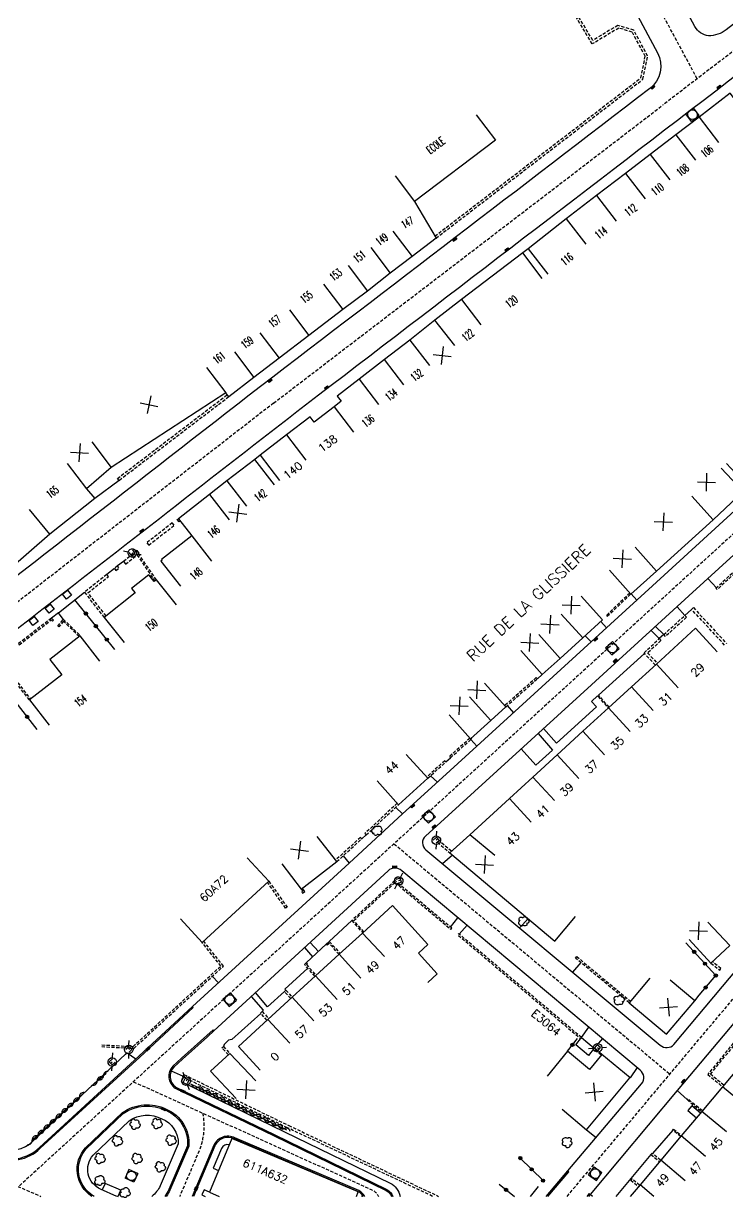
# Model space of a CAD drawing. Header units: millimetres. Extents: x 160000 to 161000, y 121000 to 122000.
# Drawn here: x 160225.8 to 160335.7, y 120999.5 to 121183.2 of the extents above; entities that cross this region are included whole.
import ezdxf
from ezdxf.enums import TextEntityAlignment as Align

# ---------------------------------------------------------------- set-up
doc = ezdxf.new("R2010")
doc.units = ezdxf.units.MM
doc.linetypes.add('DASHED', pattern=[0.75, 0.5, -0.25])
doc.layers.get('0').update_dxf_attribs({"linetype": 'CONTINUOUS'})
for name, color, linetype in [('W0001', 6, 'DASHED'), ('W0008', 7, 'CONTINUOUS'), ('W0100', 7, 'CONTINUOUS'), ('W0112', 1, 'DASHED'), ('W0300', 7, 'CONTINUOUS'), ('W0310', 3, 'CONTINUOUS'), ('W0322', 7, 'CONTINUOUS'), ('W0334', 7, 'CONTINUOUS'), ('W0400', 7, 'CONTINUOUS'), ('W0420', 7, 'CONTINUOUS'), ('W0471', 7, 'CONTINUOUS'), ('W0984', 7, 'CONTINUOUS'), ('W0989', 7, 'CONTINUOUS'), ('W0991', 7, 'CONTINUOUS'), ('W1102', 7, 'CONTINUOUS')]:
    doc.layers.add(name, color=color, linetype=linetype)
doc.styles.get("Standard").update_dxf_attribs({"font": 'romans.shx', "width": 0.85})

# ---------------------------------------------------------------- blocks, each defined once
blk = doc.blocks.new('t991o')
at = {"color": 0, "linetype": 'Continuous'}
for p, q in [((-1, 1), (1, -1)), ((-1, -1), (1, 1))]:
    blk.add_line(p, q, dxfattribs=at)
blk = doc.blocks.new('t322o')
at = {"color": 0, "linetype": 'Continuous'}
for radius in [0.25, 0.15]:
    blk.add_circle((0, 0), radius, dxfattribs=at)
blk = doc.blocks.new('t112o')
at = {"color": 0, "linetype": 'Continuous'}
for p, q in [((-0.5, 0.5), (0.5, 0.5)), ((-0.5, -0.5), (-0.5, 0.5)), ((0.5, 0.5), (0.5, -0.5)), ((0.5, -0.5), (-0.5, -0.5))]:
    blk.add_line(p, q, dxfattribs=at)
blk = doc.blocks.new('T400')
for p, q in [((-0.15, 0.3), (0.15, 0.3)), ((-0.15, -0.25), (-0.15, 0.3)), ((-0.15, 0.15), (0.15, 0.15)), ((-0.15, 0), (0.15, 0)), ((0.15, 0.3), (0.15, -0.25)), ((-0.15, -0.15), (0.15, -0.15)), ((-0.15, -0.25), (-0.15, -0.3)), ((-0.15, -0.3), (0.15, -0.3)), ((0.15, -0.3), (0.15, -0.25))]:
    blk.add_line(p, q)
blk = doc.blocks.new('T471')
for p, q in [((-0.333334, 0.333334), (-0.333334, -0.333334)), ((-0.333334, 0.333334), (0.333334, 0.333334)), ((-0.333334, 0), (0, 0)), ((0.500001, 0.500001), (1.000002, 1.000002)), ((-0.500001, -0.500001), (-1.000002, -1.000002)), ((-0.333334, -0.333334), (0.333334, -0.333334))]:
    blk.add_line(p, q)
blk.add_ellipse((0, 0), major_axis=(0.471405, 0.471405), ratio=1, start_param=5.4977871438, end_param=11.780972451)
blk = doc.blocks.new('T420')
for p, q in [((0.75, 0.75), (-0.75, 0.75)), ((-0.75, 0.75), (-0.75, -0.75)), ((0.75, 0.75), (0.75, -0.75)), ((0.75, -0.75), (-0.75, -0.75))]:
    blk.add_line(p, q)
blk.add_ellipse((0, 0), major_axis=(-0.53, 0.53), ratio=1, start_param=3.926991, end_param=10.210176)
blk = doc.blocks.new('T300')
for p, q in [((-0.8, 0.51), (-0.86, 0.34)), ((-0.86, 0.34), (-0.86, 0.17)), ((-0.86, 0.17), (-0.74, 0.06)), ((-0.69, 0.63), (-0.8, 0.51)), ((-0.8, -0.06), (-0.74, 0.06)), ((-0.74, 0.06), (-0.69, 0.11)), ((-0.57, 0.69), (-0.69, 0.63)), ((-0.46, 0.69), (-0.57, 0.69)), ((-0.29, 0.63), (-0.46, 0.69)), ((-0.29, 0.63), (-0.17, 0.74)), ((-0.23, 0.57), (-0.29, 0.63)), ((-0.17, 0.74), (-0.06, 0.8)), ((-0.06, 0.8), (0.06, 0.8)), ((0.06, 0.8), (0.23, 0.74)), ((0.23, 0.74), (0.34, 0.63)), ((0.34, 0.63), (0.4, 0.51)), ((0.46, 0.46), (0.34, 0.46)), ((0.4, 0.51), (0.4, 0.46)), ((0.57, 0.4), (0.46, 0.46)), ((0.57, 0.4), (0.69, 0.29)), ((0.69, 0.29), (0.74, 0.17)), ((0.74, 0.06), (0.69, -0.17)), ((0.74, 0.17), (0.74, 0.06)), ((-0.8, -0.17), (-0.8, -0.06)), ((-0.8, -0.23), (-0.8, -0.17)), ((-0.74, -0.34), (-0.8, -0.23)), ((-0.69, -0.4), (-0.74, -0.34)), ((-0.51, -0.46), (-0.69, -0.4)), ((-0.4, -0.46), (-0.51, -0.46)), ((-0.4, -0.46), (-0.34, -0.46)), ((-0.34, -0.46), (-0.34, -0.4)), ((-0.34, -0.51), (-0.34, -0.46)), ((-0.29, -0.63), (-0.34, -0.51)), ((-0.17, -0.74), (-0.29, -0.63)), ((-0.06, -0.8), (-0.17, -0.74)), ((0.06, -0.8), (-0.06, -0.8)), ((0.17, -0.74), (0.06, -0.8)), ((0.23, -0.69), (0.17, -0.74)), ((0.29, -0.46), (0.23, -0.46)), ((0.29, -0.63), (0.23, -0.69)), ((0.46, -0.4), (0.29, -0.46)), ((0.34, -0.51), (0.29, -0.63)), ((0.34, -0.51), (0.34, -0.46)), ((0.57, -0.34), (0.46, -0.4)), ((0.63, -0.29), (0.57, -0.34)), ((0.69, -0.17), (0.63, -0.29))]:
    blk.add_line(p, q)
blk = doc.blocks.new('t310o')
at = {"color": 0, "linetype": 'Continuous'}
for centre, start, end in [((-0.5, 0.38), 216.8699, 323.1304), ((0.5, -0.37), 36.8699, 143.1303)]:
    blk.add_arc(centre, 0.625, start, end, dxfattribs=at)

msp = doc.modelspace()

# ---------------------------------------------------------------- linework, layer by layer
at = {"layer": 'W0001', "flags": 128}
for points in [[(160330.99, 121174.6), (160312.87, 121208.31), (160273.63, 121279.52)], [(160310.69, 121000), (160418.35, 121128.14), (160429.72, 121128.66)], [(160283.66, 121055.08), (160326.74, 121019.1)]]:
    msp.add_lwpolyline(points, dxfattribs=at)
at = {"layer": 'W0001'}
for points in [[(160429.86, 121250.35), (160415.34, 121239.26, 0.00239), (160379.6, 121211.87, -0.000744), (160355.46, 121193.36, 0.000099), (160325.59, 121170.45, -0.000228), (160264.86, 121123.92), (160224.86, 121092.82), (160196.57, 121070.81, 0.003875), (160168.3, 121048.62, 0.000766), (160138.37, 121024.88, -0.000174), (160106.4, 121000, -0.000572)], [(160149.22, 121033.51, 0.001512), (160192.47, 121015.37), (160228.54, 121000, -0.054542)]]:
    msp.add_lwpolyline(points, format="xyb", dxfattribs=at)
at = {"layer": 'W0001', "flags": 128}
for points in [[(160426.99, 121180.6, 0.131842), (160415.54, 121175.61), (160225.03, 121001.5)], [(160242.98, 121017.91), (160280.19, 121001.03, -0.178821), (160281.23, 121000)], [(160253.79, 121013.01, -0.144259), (160253.25, 121007.15), (160250.21, 121000)]]:
    msp.add_lwpolyline(points, format="xyb", dxfattribs=at)
at = {"layer": 'W0008'}
for points in [[(160357.29, 121239.93, 0.002104), (160372.19, 121213.68, -0.376438), (160371.39, 121209.72, 0.000941), (160335.52, 121182.24, -0.162822), (160332.77, 121181.29, -0.226549), (160330.62, 121182.75), (160315.93, 121209.95)], [(160221.21, 121006.22, 0.310791), (160228.45, 121007.51), (160243.97, 121021.76), (160252.29, 121029.52), (160252.19, 121029.65), (160276.65, 121052.03), (160285.01, 121059.75), (160291.22, 121065.42), (160324.04, 121095.38), (160352.81, 121121.71), (160378.94, 121145.58), (160382.94, 121149.21), (160391.62, 121157.15), (160422.82, 121185.7, 0.348007), (160423.09, 121187.83), (160423.49, 121188.05), (160402.86, 121220.3), (160402.47, 121220.05, 0.463927), (160397.38, 121221.4, -0.00098), (160333.91, 121172.68, -0.000272), (160269.86, 121123.61, 0.000076), (160183.93, 121056.79)], [(160309.88, 121206.54), (160324.79, 121178.67, -0.367228), (160323.58, 121173.07, -0.000522), (160262.83, 121126.53, -0.000404), (160206.17, 121082.49), (160182.91, 121064.34, -0.433167), (160178.15, 121065.06), (160152.95, 121101.69), (160141.52, 121118.38), (160129.21, 121136.21), (160103.46, 121173.88), (160088.81, 121194.67)], [(160397.82, 121156.11), (160357.2, 121118.93), (160329.68, 121093.79), (160314.5, 121079.93), (160288.59, 121056.29, 0.469141), (160288.63, 121054.14), (160325.22, 121023.62, 0.412528), (160327.35, 121023.74), (160359.94, 121062.57), (160393.94, 121103.08), (160408.68, 121120.54, 0.20683), (160409.47, 121122.82), (160408.82, 121138.61, -0.357641), (160410.1, 121139.9), (160425.11, 121140.57, 0.394555), (160426.54, 121142.25), (160425.51, 121166.31, 0.15265), (160424.61, 121168.07), (160419.44, 121173.57, 0.434394), (160417.24, 121173.74), (160397.82, 121156.11)], [(160403.49, 121000), (160429.96, 121041.62), (160431.06, 121043.87), (160431.56, 121045.85), (160431.65, 121047.39), (160430.58, 121069.63), (160429.67, 121075.16), (160429.41, 121080.48), (160427.87, 121114.18, 0.354823), (160425.89, 121115.69), (160411.96, 121115.14, 0.218017), (160409.93, 121114.19), (160398.62, 121100.85), (160363.44, 121058.87), (160327.86, 121016.53), (160314.3, 121000.29), (160314.11, 121000.43)], [(160307.68, 121000), (160310.96, 121003.85), (160310.8, 121004), (160322.32, 121017.6, 0.410522), (160322.1, 121019.73), (160284.87, 121050.86, 0.386553), (160282.74, 121050.87), (160255.55, 121025.88), (160255.42, 121026), (160250.5, 121021.6)], [(160249.12, 121020.34, 0.455673), (160249.5, 121016.89), (160264.84, 121009.49), (160282.46, 121000.92, -0.164853), (160283.26, 121000)], [(160236.48, 121000, -0.460386), (160235.49, 121007.56), (160241.28, 121013.08, -0.275318), (160248.11, 121013.63, -0.323659)], [(160248.11, 121013.63, -0.323659), (160251.61, 121007.84), (160248.68, 121000.97, -0.046764), (160248.12, 121000)], [(160279.09, 121000, 0.135145), (160278.19, 121000.91), (160258.81, 121009.15, 0.415029), (160255.53, 121008), (160252.16, 121000, 0.377873)], [(160314.11, 121000.43), (160313.74, 121000, 0.449941)]]:
    msp.add_lwpolyline(points, format="xyb", dxfattribs=at)
msp.add_lwpolyline([(160250.5, 121021.6), (160249.12, 121020.34)], dxfattribs=at)
at = {"layer": 'W0100'}
for points in [[(160339.18, 121168.34), (160336.15, 121172.32), (160331.29, 121168.62), (160327.68, 121165.84), (160323.67, 121162.75), (160319.81, 121159.81), (160315.29, 121156.34), (160310.54, 121152.69), (160304.6, 121148.02), (160307.69, 121144.09)], [(160296.47, 121168.98), (160299.49, 121164.99), (160286.88, 121155.43), (160290.22, 121149.7), (160286.48, 121146.82), (160283.07, 121144.23), (160279.51, 121141.43), (160275.65, 121138.55), (160270.36, 121134.5), (160265.72, 121130.94), (160261.8, 121127.92), (160257.88, 121124.89), (160257.4, 121125.52), (160239.49, 121113.87), (160235.66, 121110.52), (160236.98, 121109.01), (160229.94, 121103.45), (160222.95, 121097.35), (160212.89, 121089.24), (160205.24, 121083.27), (160202.16, 121087.21)], [(160306.78, 121143.4), (160303.75, 121147.38), (160294.19, 121140.09), (160290.06, 121136.87), (160286.14, 121133.76), (160282.17, 121130.74), (160278.2, 121127.67), (160274.79, 121125.03), (160275.42, 121124.23), (160274.3, 121123.36), (160271.19, 121120.95), (160270.56, 121121.76), (160266.87, 121118.96), (160262.75, 121115.77), (160265.81, 121111.82)], [(160335.56, 121114.51), (160338.96, 121110.84), (160342.47, 121114.1), (160339.07, 121117.77)], [(160264.99, 121111.18), (160261.93, 121115.14), (160257.57, 121111.76), (160254.84, 121109.63), (160250.01, 121105.87), (160252.11, 121103.18), (160247.36, 121099.5), (160247.45, 121099.39), (160247.28, 121099.25), (160250.35, 121095.31)], [(160317.31, 121097.83), (160320.63, 121094.09), (160324.65, 121097.67), (160333.51, 121105.7), (160338.18, 121110.12), (160334.74, 121113.75)], [(160249.7, 121092.39), (160246.58, 121096.3), (160246.24, 121096.03), (160245.38, 121097.11), (160242.69, 121094.96), (160243.25, 121094.27), (160238.42, 121090.42), (160241.53, 121086.51)], [(160303.46, 121085.26), (160306.79, 121081.53), (160309.61, 121084.05), (160313.13, 121087.26), (160316.22, 121090.06), (160312.87, 121093.77)], [(160334.12, 121085.05), (160330.75, 121088.74), (160324.62, 121083.15), (160320.73, 121079.59), (160317.16, 121076.33), (160313.14, 121072.65), (160309.11, 121068.95), (160305.36, 121065.51), (160301.67, 121062.13), (160295.5, 121056.48), (160292.36, 121053.66), (160308.79, 121039.88), (160312.01, 121043.71)], [(160237.76, 121083.63), (160234.69, 121087.58), (160229.94, 121083.87), (160231.8, 121081.48), (160226.76, 121077.55), (160229.83, 121073.6)], [(160292.27, 121075.21), (160295.61, 121071.49), (160298.77, 121074.33), (160301.13, 121076.47), (160297.78, 121080.18)], [(160281.02, 121064.9), (160284.38, 121061.19), (160288.93, 121065.32), (160285.58, 121069.03)], [(160379.85, 121062.89), (160376.02, 121066.1), (160370.72, 121059.78), (160367.35, 121055.77), (160364.25, 121052.08), (160360.68, 121047.81), (160357.16, 121043.63), (160354.05, 121039.9), (160350.8, 121036.06), (160345.3, 121029.5), (160342.08, 121025.63), (160338.99, 121021.93), (160334.95, 121017.12), (160331.74, 121013.28), (160328.49, 121009.44), (160325.3, 121005.66), (160322.08, 121001.82), (160320.54, 121000)], [(160266.13, 121051.94), (160269.19, 121047.99), (160274.73, 121052.3), (160271.66, 121056.24)], [(160250.35, 121043.33), (160253.74, 121039.65), (160264.12, 121049.24), (160260.73, 121052.91)], [(160288.94, 121033.41), (160290.42, 121034.75), (160287.47, 121038.01), (160288.92, 121039.32), (160283.41, 121045.43), (160278.76, 121041.13), (160275.1, 121037.81), (160271.4, 121034.43), (160267.79, 121031.13), (160263.99, 121027.63), (160259.38, 121023.42), (160262.75, 121019.72)], [(160329.74, 121040.11), (160333.14, 121036.44), (160336.08, 121039.17), (160332.68, 121042.83)], [(160323.6, 121034.08), (160320.39, 121030.25), (160326.22, 121025.34), (160330.61, 121030.56), (160326.78, 121033.78)], [(160320.52, 121018.54), (160316.1, 121022.17), (160314.18, 121019.83), (160310.73, 121022.66), (160307.56, 121018.8)], [(160258.03, 121022.33), (160255, 121019.56), (160259.04, 121015.28)], [(160262.07, 121018.05), (160258.03, 121022.33)], [(160309.89, 121013.61), (160313.73, 121010.41), (160320.5, 121018.53)], [(160258.35, 121009.03), (160254.85, 121000.64), (160256.37, 121000)], [(160277.8, 121000), (160278.09, 121000.7), (160258.35, 121009.03)]]:
    msp.add_lwpolyline(points, dxfattribs=at)
msp.add_lwpolyline([(160314.02, 121022.02), (160312.03, 121023.68), (160312.95, 121024.81), (160314.93, 121023.15)], close=True, dxfattribs=at)
at = {"layer": 'W0112'}
msp.add_line((160269.56, 121047.51), (160269.56, 121047.51), dxfattribs=at)
for points in [[(160290.04, 121150.01), (160311.43, 121166.44), (160322.19, 121174.73), (160322.88, 121178.1), (160320.85, 121181.89), (160318.75, 121182.52), (160314.61, 121180.03), (160306.48, 121193.59), (160311.02, 121196.24), (160311.82, 121198.85), (160308.16, 121205.69), (160307.38, 121205.25)], [(160290.22, 121149.7), (160311.65, 121166.16), (160322.52, 121174.52), (160323.26, 121178.15), (160321.1, 121182.19), (160318.61, 121182.93), (160314.69, 121180.59), (160306.98, 121193.46), (160311.32, 121196), (160312.21, 121198.89), (160308.31, 121206.18), (160307.2, 121205.57)], [(160257.88, 121124.89), (160240.75, 121111.82), (160240.49, 121112.15), (160257.62, 121125.23)], [(160250.29, 121105.52), (160250.12, 121105.39), (160249.82, 121105.76), (160250.01, 121105.87)], [(160246.58, 121096.3), (160243.78, 121100.4), (160243.9, 121100.5), (160243.58, 121100.91), (160241.43, 121099.18), (160241.75, 121098.78), (160243.54, 121100.21), (160246.35, 121096.11)], [(160238.72, 121090.67), (160235.88, 121094.3), (160239.08, 121096.82), (160238.83, 121097.13), (160235.33, 121094.37), (160238.42, 121090.42)], [(160320.5, 121094.24), (160316.81, 121090.76), (160316.95, 121090.62), (160320.63, 121094.09)], [(160335.28, 121086.11), (160330.12, 121091.7), (160330.41, 121091.97), (160335.57, 121086.38)], [(160234.52, 121087.44), (160232.06, 121089.85), (160231.34, 121088.96), (160231.17, 121089.09), (160232.04, 121090.16), (160234.69, 121087.58)], [(160324.46, 121083), (160322.69, 121084.91), (160325.06, 121087.13), (160325.33, 121086.83), (160323.25, 121084.89), (160324.76, 121083.27)], [(160226.76, 121077.55), (160221.86, 121083.84), (160222.42, 121084.26), (160222.55, 121084.1), (160222.16, 121083.8), (160226.92, 121077.68)], [(160301.13, 121076.47), (160306.04, 121080.86), (160305.87, 121081.05), (160300.97, 121076.66)], [(160317.24, 121076.4), (160315.66, 121078.23), (160315.52, 121078.11), (160317.1, 121076.27)], [(160295.53, 121071.58), (160292.31, 121068.72), (160292.47, 121068.53), (160295.8, 121071.49), (160295.72, 121071.59)], [(160288.93, 121065.32), (160291.76, 121067.87), (160291.59, 121068.05), (160288.77, 121065.51)], [(160284.17, 121061.42), (160279.12, 121056.69), (160279.32, 121056.47), (160284.38, 121061.19)], [(160274.73, 121052.3), (160278.63, 121055.86), (160278.43, 121056.08), (160274.55, 121052.53)], [(160292.62, 121053.9), (160290.66, 121055.58), (160290.44, 121055.32), (160292.36, 121053.66)], [(160264.12, 121049.24), (160266.98, 121045.17), (160266.74, 121045.01), (160263.91, 121049.04)], [(160278.96, 121041.31), (160277.38, 121043.08), (160283.83, 121049.02), (160292.55, 121041.71), (160292.69, 121041.88), (160283.82, 121049.32), (160277.07, 121043.09), (160278.8, 121041.16)], [(160269.19, 121047.99), (160269.43, 121047.67), (160269.28, 121047.55), (160269.4, 121047.39), (160269.72, 121047.63), (160269.34, 121048.11)], [(160238.04, 121023.39), (160243.03, 121023.12), (160257.02, 121035.96), (160253.95, 121039.85)], [(160238.05, 121023.67), (160242.93, 121023.41), (160256.63, 121035.99), (160253.74, 121039.65)], [(160275.1, 121037.8), (160273.54, 121039.51), (160273.24, 121039.25), (160273.09, 121039.42), (160273.56, 121039.82), (160275.26, 121037.95)], [(160320.39, 121030.25), (160311.98, 121037.23), (160312.18, 121037.46), (160320.58, 121030.48)], [(160271.33, 121034.37), (160269.69, 121036.23), (160269.98, 121036.51), (160270.13, 121036.35), (160269.99, 121036.22), (160271.49, 121034.51)], [(160333.14, 121036.44), (160334.51, 121035.35), (160334.7, 121035.58), (160333.36, 121036.64)], [(160267.55, 121030.91), (160266.55, 121031.98), (160266.78, 121032.19), (160267.78, 121031.12)], [(160263.84, 121027.49), (160262.81, 121028.64), (160263.08, 121028.89), (160264.11, 121027.74)], [(160257.8, 121022.12), (160256.81, 121023.18), (160257.04, 121023.39), (160258.03, 121022.33)], [(160316.01, 121022.07), (160314.84, 121023.05)], [(160316.1, 121022.17), (160314.93, 121023.15)], [(160335.14, 121017.35), (160333.06, 121019.09), (160336.86, 121023.73), (160336.63, 121023.92), (160332.64, 121019.05), (160334.95, 121017.12)], [(160289.69, 121000), (160267.04, 121010.71), (160250.68, 121018.67), (160250.86, 121019.03), (160267.22, 121011.07), (160290.63, 121000)], [(160331.8, 121013.35), (160329.52, 121015.25), (160329.41, 121015.11), (160331.69, 121013.21)], [(160328.41, 121009.35), (160327.19, 121010.36), (160327.31, 121010.49), (160328.52, 121009.48)], [(160325.27, 121005.64), (160323.95, 121006.75), (160323.78, 121006.54), (160325.1, 121005.42)], [(160322.01, 121001.74), (160320.79, 121002.76), (160320.63, 121002.55), (160321.83, 121001.53)]]:
    msp.add_lwpolyline(points, dxfattribs=at)
for points in [[(160249.05, 121105.21), (160245.06, 121102.09), (160245.38, 121101.73), (160249.36, 121104.85)], [(160240.49, 121098.5), (160240.03, 121098.09), (160240.26, 121097.78), (160240.73, 121098.18)], [(160333.91, 121095.01), (160337.77, 121098.58), (160337.97, 121098.36), (160334.12, 121094.79)], [(160325.76, 121087.75), (160329.06, 121090.75), (160329.33, 121090.46), (160326.02, 121087.46)], [(160230.34, 121089.86), (160230.49, 121090), (160230.17, 121090.33), (160225.04, 121086.35), (160225.17, 121086.18), (160230.15, 121090.05)]]:
    msp.add_lwpolyline(points, close=True, dxfattribs=at)
at = {"layer": 'W0112', "flags": 128}
msp.add_lwpolyline([(160312.95, 121024.81), (160293.75, 121041.03), (160293.61, 121040.86), (160312.8, 121024.64)], dxfattribs=at)
at = {"layer": 'W0310'}
for points in [[(160236.39, 121017.22), (160238.74, 121019.23)], [(160251.87, 121017.56), (160266.9, 121010.41)], [(160227.18, 121008.77), (160235.02, 121015.95)]]:
    msp.add_lwpolyline(points, dxfattribs=at)
at = {"layer": 'W0322'}
for points in [[(160240.08, 121085.41), (160233.86, 121093.17)], [(160227.94, 121072.94), (160220.63, 121082.31)], [(160331.32, 121031.44), (160333.89, 121034.49), (160329.22, 121039.63)], [(160310.73, 121022.66), (160312.31, 121024.68)], [(160306.93, 121002.45), (160303.38, 121005.97)], [(160300.07, 121001.88), (160302.46, 121000)], [(160304.99, 121000), (160306.24, 121001.54)]]:
    msp.add_lwpolyline(points, dxfattribs=at)
at = {"layer": 'W0334'}
for p, q in [((160240.75, 121111.82), (160236.98, 121109.01)), ((160241.43, 121099.18), (160240.49, 121098.5)), ((160231.29, 121091.17), (160235.33, 121094.37))]:
    msp.add_line(p, q, dxfattribs=at)
for points in [[(160304.6, 121148.02), (160303.75, 121147.38)], [(160262.75, 121115.77), (160261.93, 121115.14)], [(160240.03, 121098.09), (160238.83, 121097.13)], [(160334, 121095.09), (160332.66, 121096.51)], [(160320.68, 121094.13), (160321.56, 121093.12)], [(160232.04, 121090.16), (160231.29, 121091.17), (160230.17, 121090.33)], [(160327.85, 121092.12), (160329.06, 121090.75), (160330.12, 121091.7)], [(160316.83, 121088.8), (160315.95, 121089.81)], [(160324.46, 121089.03), (160325.76, 121087.75), (160325.06, 121087.13), (160323.8, 121088.42)], [(160314.45, 121086.63), (160313.49, 121087.59)], [(160322.79, 121084.8), (160315.59, 121078.31), (160315.66, 121078.23)], [(160306.04, 121080.86), (160306.79, 121081.53)], [(160315.52, 121078.11), (160315.42, 121078.21), (160314.49, 121077.32), (160315.27, 121076.47), (160309.01, 121070.8), (160307.01, 121073.1)], [(160301.34, 121076.66), (160302.33, 121075.56)], [(160306.17, 121072.33), (160308.42, 121069.73), (160305.81, 121067.34), (160303.51, 121069.9)], [(160295.68, 121071.39), (160296.6, 121070.33)], [(160291.76, 121067.87), (160292.47, 121068.53)], [(160289.34, 121065.69), (160290.43, 121064.7)], [(160283.93, 121060.77), (160285.01, 121059.75)], [(160278.63, 121055.86), (160279.32, 121056.47)], [(160275.71, 121053.19), (160276.65, 121052.03)], [(160292.81, 121053.28), (160291.25, 121051.95)], [(160277.07, 121043.09), (160273.56, 121039.82)], [(160292.47, 121042.07), (160293.65, 121043.52)], [(160303.24, 121041.95), (160304.61, 121043.38)], [(160295.06, 121042.34), (160293.86, 121040.94)], [(160273.09, 121039.42), (160269.98, 121036.51)], [(160270.6, 121039.68), (160271.85, 121038.26)], [(160269.67, 121038.86), (160270.95, 121037.42)], [(160270.21, 121035.64), (160266.61, 121032.37), (160266.78, 121032.19)], [(160312.85, 121036.51), (160311.53, 121035.03)], [(160256.24, 121033.35), (160255.3, 121034.38)], [(160266.55, 121031.98), (160263.93, 121029.63), (160262.03, 121031.84)], [(160261.36, 121031.22), (160263.25, 121029.07), (160263.08, 121028.89)], [(160330.61, 121030.56), (160331.32, 121031.44)], [(160262.85, 121028.59), (160258.32, 121024.51), (160257.85, 121024.42), (160257.14, 121023.7), (160257.04, 121023.39)], [(160312.95, 121024.81), (160314.09, 121026.43)], [(160316.2, 121024.67), (160314.93, 121023.15)], [(160248.88, 121019.6), (160250.73, 121018.76)], [(160321.6, 121020.15), (160320.52, 121018.54)], [(160329.41, 121015.11), (160327.86, 121016.53)], [(160331.51, 121013.01), (160330.18, 121014.13), (160329.54, 121013.39), (160330.88, 121012.26)], [(160313.73, 121010.41), (160315.21, 121009.21)], [(160327.19, 121010.36), (160324.04, 121006.67)], [(160323.78, 121006.54), (160318.28, 121000)], [(160307.4, 121000), (160310.8, 121004)], [(160240.56, 120999.93), (160241.01, 121000.94), (160238.55, 121002.03), (160238.09, 121001.02)], [(160254.85, 121000.64), (160254.02, 121001), (160253.64, 121000.24), (160254.19, 121000)], [(160278.65, 121000), (160278.73, 121000.19)], [(160314.63, 121000), (160314.3, 121000.3)]]:
    msp.add_lwpolyline(points, dxfattribs=at)
for points in [[(160168.45, 121042.16), (160164.52, 121039.01), (160163.06, 121037.88, 0.483116), (160163.43, 121032.77, 0.000302), (160163.43, 121032.77, 0.001006), (160195.48, 121018.83), (160221.86, 121007.68, 0.313399), (160227.34, 121008.66), (160241.75, 121022.22), (160242.03, 121022.43), (160243.35, 121021.46)], [(160160.19, 121034.53, 0.278868), (160162.67, 121030.98, 0.001006), (160194.92, 121017.49), (160221.29, 121006.4, 0.311064), (160228.31, 121007.65), (160243.83, 121021.91), (160252.19, 121029.65)], [(160255.55, 121025.88), (160254.53, 121024.93), (160250.64, 121021.45), (160249.27, 121020.2, 0.45347), (160249.6, 121017.07), (160264.93, 121009.67), (160282.55, 121001.09, -0.175832), (160283.47, 121000)], [(160250.78, 121018.62), (160250.46, 121017.94), (160266.58, 121010.1), (160283.07, 121002.08, -0.211668), (160284.63, 121000)], [(160236.87, 121000, -0.480435), (160235.63, 121007.42), (160241.4, 121012.93, -0.274956), (160248.02, 121013.45, -0.32235)], [(160248.02, 121013.45, -0.32235), (160251.41, 121007.89), (160248.5, 121001.05, -0.052856), (160247.87, 121000)], [(160240.41, 121000), (160237.86, 121001.12, -0.504649), (160236.68, 121006.42), (160242.32, 121011.8, -0.271903), (160247.42, 121012.13, -0.310391)], [(160247.42, 121012.13, -0.310391), (160249.98, 121008.22), (160247.17, 121001.64, -0.12332), (160245.85, 121000)], [(160278.86, 121000, 0.120777), (160278.1, 121000.73), (160258.73, 121008.97, 0.415027), (160255.71, 121007.91), (160252.38, 121000, 0.37717)], [(160257.95, 121008.06, 0.38718), (160256.73, 121007.49), (160255.44, 121004.39), (160256.28, 121004.06)], [(160314.3, 121000.29), (160314.05, 121000, 0.450881)]]:
    msp.add_lwpolyline(points, format="xyb", dxfattribs=at)
at = {"layer": 'W1102'}
for p, q in [((160331.29, 121168.62), (160334.33, 121164.65)), ((160327.68, 121165.84), (160330.73, 121161.88)), ((160323.67, 121162.75), (160326.71, 121158.79)), ((160283.86, 121159.41), (160286.88, 121155.43)), ((160319.81, 121159.81), (160322.85, 121155.84)), ((160315.29, 121156.34), (160318.34, 121152.37)), ((160310.54, 121152.69), (160313.6, 121148.74)), ((160283.46, 121150.8), (160286.48, 121146.82)), ((160280.05, 121148.21), (160283.07, 121144.23)), ((160276.49, 121145.41), (160279.51, 121141.43)), ((160272.63, 121142.53), (160275.65, 121138.55)), ((160267.34, 121138.48), (160270.36, 121134.5)), ((160294.19, 121140.09), (160297.24, 121136.13)), ((160293.15, 121132.94), (160290.06, 121136.87)), ((160262.7, 121134.92), (160265.72, 121130.94)), ((160286.14, 121133.76), (160289.21, 121129.81)), ((160258.77, 121131.91), (160261.8, 121127.92)), ((160254.38, 121129.5), (160257.4, 121125.52)), ((160285.21, 121126.77), (160282.17, 121130.74)), ((160278.2, 121127.67), (160281.26, 121123.71)), ((160274.3, 121123.36), (160277.36, 121119.4)), ((160266.87, 121118.96), (160269.91, 121114.99)), ((160236.47, 121117.85), (160239.49, 121113.87)), ((160232.64, 121114.51), (160235.66, 121110.52)), ((160257.57, 121111.76), (160260.64, 121107.81)), ((160254.84, 121109.63), (160257.91, 121105.69)), ((160330.15, 121109.41), (160333.51, 121105.7)), ((160229.94, 121103.45), (160226.74, 121107.3)), ((160252.11, 121103.18), (160255.18, 121099.23)), ((160321.32, 121101.41), (160324.65, 121097.67)), ((160309.77, 121090.96), (160313.13, 121087.26)), ((160306.28, 121087.78), (160309.61, 121084.05)), ((160328, 121079.46), (160324.62, 121083.15)), ((160324.11, 121075.9), (160320.73, 121079.59)), ((160295.43, 121078.05), (160298.77, 121074.33)), ((160320.53, 121072.63), (160317.16, 121076.33)), ((160316.51, 121068.96), (160313.14, 121072.65)), ((160312.5, 121065.27), (160309.11, 121068.95)), ((160308.74, 121061.82), (160305.36, 121065.51)), ((160305.05, 121058.44), (160301.67, 121062.13)), ((160299.38, 121053.26), (160295.5, 121056.48)), ((160282.16, 121037.46), (160278.76, 121041.13)), ((160278.46, 121034.11), (160275.1, 121037.81)), ((160274.77, 121030.74), (160271.4, 121034.43)), ((160271.16, 121027.44), (160267.79, 121031.13)), ((160267.38, 121023.95), (160263.99, 121027.63)), ((160338.78, 121013.91), (160334.95, 121017.12)), ((160335.57, 121010.07), (160331.74, 121013.28)), ((160332.3, 121006.21), (160328.49, 121009.44)), ((160329.13, 121002.44), (160325.3, 121005.66)), ((160324.24, 121000), (160322.08, 121001.82))]:
    msp.add_line(p, q, dxfattribs=at)

# ---------------------------------------------------------------- block references
at = {"layer": 'W0112', "rotation": 217.939293145072}
for p in [(160232.6, 121094.01), (160229.92, 121091.81), (160227.39, 121089.9)]:
    msp.add_blockref('t112o', p, dxfattribs=at)
at = {"layer": 'W0300'}
for p, rotation in [((160281.1, 121057.14), 41.3927155142766), ((160303.81, 121042.95), 220.568025169509), ((160318.71, 121030.62), 228.230670604293), ((160243.27, 121011.19), 336.002494972669), ((160246.72, 121011.28), 336.002494972669), ((160248.91, 121008.71), 336.002494972669), ((160240.53, 121008.61), 336.002494972669), ((160310.66, 121008.54), 135.247603382996), ((160237.81, 121005.84), 336.002494972669), ((160243.58, 121005.82), 336.002494972669), ((160247.22, 121004.54), 336.002494972669), ((160237.79, 121002.52), 65.784740884457), ((160241.74, 121000.62), 65.784740884457)]:
    msp.add_blockref('T300', p, dxfattribs=dict(at, rotation=rotation))
at = {"layer": 'W0310'}
for p, rotation in [((160238.3, 121018.85), 40.4846703626848), ((160237.34, 121018.03), 40.4846703626848), ((160253, 121017.02), 334.553362754233), ((160254.13, 121016.48), 334.553362754233), ((160233.63, 121014.68), 42.4985970774056), ((160234.55, 121015.52), 42.4985970774056), ((160255.26, 121015.95), 334.553362754233), ((160256.39, 121015.41), 334.553362754233), ((160257.52, 121014.87), 334.553362754233), ((160231.79, 121012.99), 42.4985970774056), ((160232.71, 121013.83), 42.4985970774056), ((160258.65, 121014.34), 334.553362754233), ((160259.77, 121013.8), 334.553362754233), ((160260.9, 121013.26), 334.553362754233), ((160229.95, 121011.3), 42.4985970774056), ((160230.87, 121012.15), 42.4985970774056), ((160262.03, 121012.72), 334.553362754233), ((160263.16, 121012.19), 334.553362754233), ((160264.29, 121011.65), 334.553362754233), ((160265.42, 121011.11), 334.553362754233), ((160228.1, 121009.61), 42.4985970774056), ((160229.02, 121010.46), 42.4985970774056), ((160266.55, 121010.58), 334.553362754233), ((160227.18, 121008.77), 42.4985970774056)]:
    msp.add_blockref('t310o', p, dxfattribs=dict(at, rotation=rotation))
at = {"layer": 'W0322'}
for p, rotation in [((160235.56, 121091.04), 128.737533612312), ((160237.13, 121089.09), 128.737533612312), ((160238.83, 121086.97), 128.737533612312), ((160226.4, 121074.91), 127.956516593074), ((160330.53, 121038.19), 132.299970902498), ((160332.21, 121036.34), 132.299970902498), ((160333.89, 121034.49), 132.299970902498), ((160332.32, 121032.63), 49.94193873392241), ((160311.52, 121023.67), 51.83498217209521), ((160303.38, 121005.97), 135.247603382997), ((160305.15, 121004.21), 135.247603382997), ((160306.93, 121002.45), 135.247603382997), ((160301.16, 121001.02), 321.868011650016)]:
    msp.add_blockref('t322o', p, dxfattribs=dict(at, rotation=rotation))
at = {"layer": 'W0400'}
for p, rotation in [((160324.07, 121173.28), 133.654070801124), ((160334.38, 121173.28), 307.461709280996), ((160293.13, 121149.48), 307.531876522352), ((160301.29, 121147.88), 307.533043039602), ((160264.3, 121127.42), 307.4251181064701), ((160273.14, 121126.33), 307.423610518693), ((160244.33, 121103.96), 127.8032156376805), ((160315.14, 121087.02), 132.3209428135583), ((160318.18, 121083.64), 312.391288367461), ((160286.59, 121060.99), 132.2603668628356), ((160289.92, 121057.74), 312.376058289093), ((160283.74, 121051.47), 274.3222785142568), ((160245.2, 121023.02), 312.703778745613), ((160328.84, 121017.94), 139.825900918595), ((160250.7, 121016.42), 243.8516503808667), ((160247.69, 121013.63), 65.88955518634705), ((160252.77, 121001.21), 337.138181823191)]:
    msp.add_blockref('T400', p, dxfattribs=dict(at, rotation=rotation))
at = {"layer": 'W0420'}
for p, rotation in [((160330.26, 121168.99), 217.461709280996), ((160317.74, 121085.64), 222.391288367461), ((160289.07, 121059.34), 222.376058289093), ((160258.01, 121030.74), 130.568960687009), ((160315.08, 121003.54), 144.891619729196), ((160242.66, 121003.2), 336.002494972669)]:
    msp.add_blockref('T420', p, dxfattribs=dict(at, rotation=rotation))
at = {"layer": 'W0471'}
for p, rotation in [((160242.8, 121100.52), 124.356614633692), ((160290.27, 121055.63), 222.376058289093), ((160284.39, 121049.27), 198.586585157235), ((160315.45, 121023.19), 140.631695814827), ((160242.26, 121022.94), 222.703778745613), ((160239.68, 121021), 40.4846703626848), ((160251.21, 121018), 244.64717007627)]:
    msp.add_blockref('T471', p, dxfattribs=dict(at, rotation=rotation))
at = {"layer": 'W0991'}
for p, rotation in [((160291.18, 121131.37), 308.4473040987614), ((160245.43, 121123.68), 303.026745955865), ((160234.55, 121116.18), 311.1247470058108), ((160332.43, 121111.56), 313.4151456067126), ((160259.27, 121106.75), 307.9031101830257), ((160325.71, 121105.38), 312.1980062422669), ((160319.31, 121099.61), 311.7153577983276), ((160311.32, 121092.36), 312.1975213298832), ((160308.02, 121089.36), 312.3209428129006), ((160304.86, 121086.51), 311.7426039788789), ((160296.6, 121079.12), 312.1346136342097), ((160293.84, 121076.63), 311.9728145437737), ((160268.89, 121054.09), 307.8552107254213), ((160297.8, 121051.84), 311.9345414890602), ((160331.21, 121041.47), 312.8145228211285), ((160326.5, 121029.56), 319.9120983084193), ((160260.55, 121016.66), 312.3742274121489), ((160314.92, 121016.3), 320.1908204157864)]:
    msp.add_blockref('t991o', p, dxfattribs=dict(at, rotation=rotation))

# ---------------------------------------------------------------- texts
at = {"layer": 'W0984', "width": 0.5}
msp.add_text('ECOLE', height=1.25, rotation=37.1977, dxfattribs=at).set_placement((160290.16, 121164.19), align=Align.MIDDLE)
at = {"layer": 'W0984'}
msp.add_text('E3064', height=1.25, rotation=320.166, dxfattribs=at).set_placement((160307.42, 121027.13), align=Align.MIDDLE)
at = {"layer": 'W0989'}
msp.add_text('RUE DE LA GLISSIERE', height=1.75, rotation=43.1763, dxfattribs=at).set_placement((160304.68, 121092.74), align=Align.MIDDLE)
at = {"layer": 'W0991', "width": 0.5}
for s, rotation, p in [('106', 37.5368, (160332.53, 121163.27)), ('108', 37.6266, (160328.72, 121160.33)), ('110', 37.3638, (160324.78, 121157.31)), ('112', 37.5494, (160320.6, 121154.11)), ('147', 30.2081, (160285.75, 121152.13)), ('114', 37.5029, (160315.97, 121150.55)), ('149', 37.1977, (160281.75, 121149.51)), ('151', 38.2347, (160278.27, 121146.81)), ('116', 38.1668, (160310.65, 121146.41)), ('153', 36.7186, (160274.56, 121143.97)), ('155', 37.42, (160269.99, 121140.5)), ('120', 37.2791, (160302.01, 121139.77)), ('157', 37.4743, (160265.02, 121136.7)), ('122', 38.0009, (160295.2, 121134.54)), ('159', 37.5385, (160260.74, 121133.41)), ('161', 37.1977, (160256.35, 121131)), ('132', 37.2322, (160287.21, 121128.29)), ('134', 37.7504, (160283.23, 121125.24)), ('136', 37.7298, (160279.62, 121121.15)), ('165', 37.1977, (160230.35, 121110.04)), ('142', 37.7626, (160262.81, 121109.5)), ('146', 37.9312, (160255.5, 121103.81)), ('148', 39.0691, (160252.77, 121097.27)), ('150', 38.5503, (160245.77, 121089.26)), ('154', 37.9393, (160234.73, 121077.42))]:
    msp.add_text(s, height=1.25, rotation=rotation, dxfattribs=at).set_placement(p, align=Align.MIDDLE)
at = {"layer": 'W0991'}
for s, rotation, p in [('138', 37.7298, (160273.31, 121117.62)), ('140', 37.7277, (160267.86, 121113.4)), ('29', 42.4089, (160331.06, 121082.25)), ('31', 42.4657, (160326.05, 121077.68)), ('33', 42.3567, (160322.32, 121074.27)), ('35', 42.4327, (160318.52, 121070.8)), ('44', 42.1843, (160283.3, 121066.96)), ('37', 42.6125, (160314.51, 121067.12)), ('39', 42.5051, (160310.62, 121063.55)), ('41', 42.5216, (160306.89, 121060.13)), ('43', 42.4257, (160302.22, 121055.85)), ('60A72', 42.703, (160255.54, 121048.12)), ('47', 42.7331, (160284.45, 121039.58)), ('49', 42.2459, (160280.3, 121035.78)), ('51', 42.3788, (160276.62, 121032.43)), ('53', 42.4357, (160272.97, 121029.09)), ('57', 42.6621, (160269.27, 121025.7)), ('0', 42.4163, (160265.06, 121021.83)), ('45', 49.7263, (160333.94, 121008.14)), ('611A632', 337.0624, (160263.57, 121003.91)), ('47', 49.9003, (160330.72, 121004.33)), ('49', 49.9511, (160325.56, 121002.5))]:
    msp.add_text(s, height=1.25, rotation=rotation, dxfattribs=at).set_placement(p, align=Align.MIDDLE)

doc.saveas('drawing.dxf')
